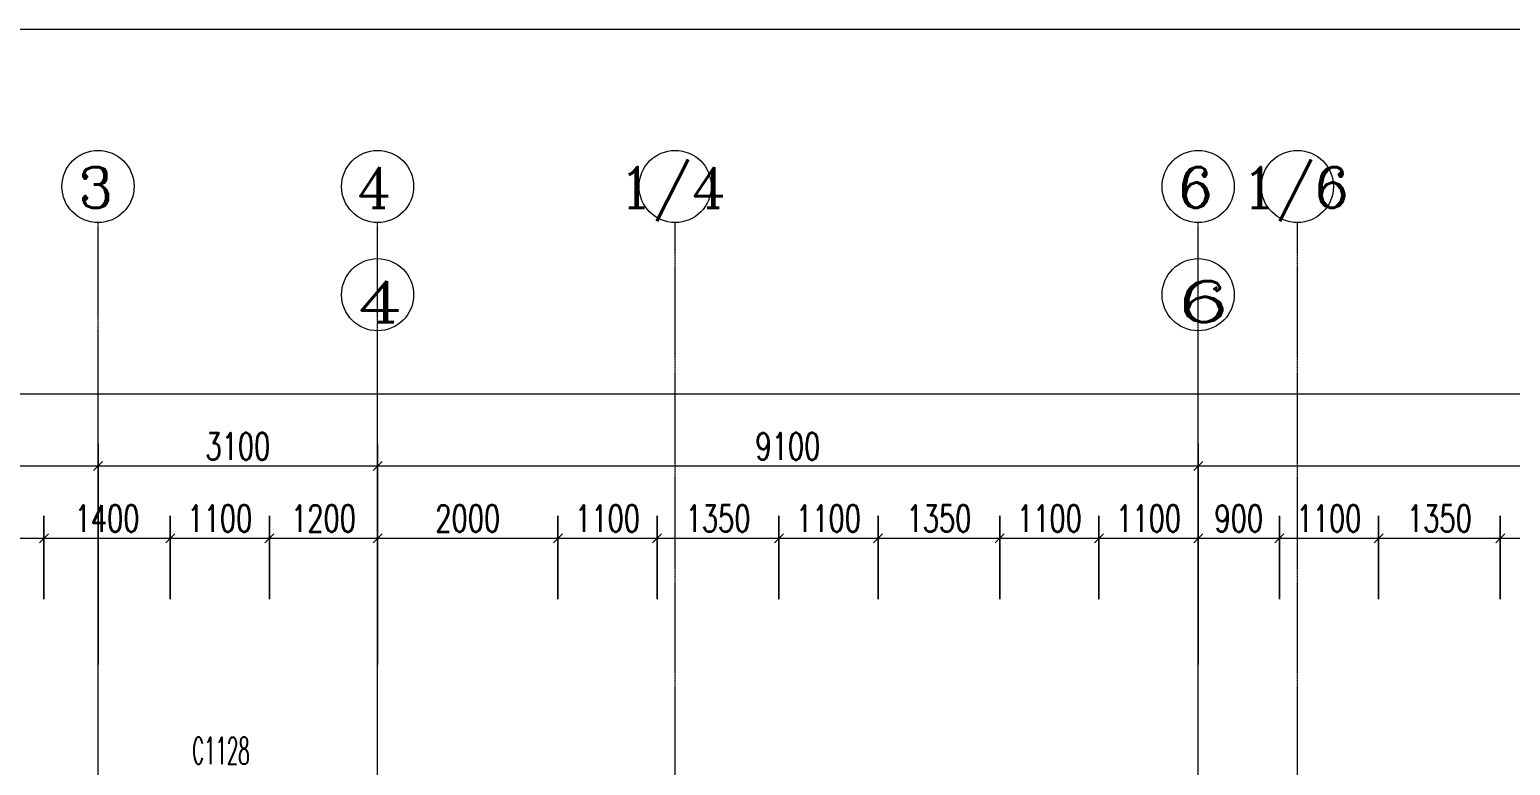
# Model space of a CAD drawing. Header units: millimetres. Extents: x -17321 to 106270, y -22341 to 35329.
# Drawn here: x 9641 to 26062, y 27173 to 35329 of the extents above; entities that cross this region are included whole.
import ezdxf

# ---------------------------------------------------------------- set-up
doc = ezdxf.new("R2010")
doc.units = ezdxf.units.MM
doc.linetypes.add('IMPORT-DOTE _2_', pattern=[0])
doc.linetypes.add('轴网线', pattern=[22.24, 12.7, -3.18, 3.18, -3.18])
for name, color, linetype, lineweight in [('AXIS', 85, 'Continuous', 9), ('AXIS_TEXT', 250, 'Continuous', 9), ('DOTE', 157, 'IMPORT-DOTE _2_', 9), ('PUB_TITLE', 4, 'Continuous', 9), ('S-GRID', 1, 'Continuous', 13), ('S-GRID-IDEN', 1, 'Continuous', 18), ('WINDOW_TEXT', 250, 'Continuous', 9), ('记者站1205_t3_2__3F导出_dwg', 8, 'Continuous', 9)]:
    doc.layers.add(name, color=color, linetype=linetype, lineweight=lineweight)
doc.styles.add('Complex_16', font='complex_.ttf', dxfattribs={"height": 450})
doc.styles.add('Complex_3', font='complex_.ttf', dxfattribs={"width": 1.5, "height": 452.54834})
doc.styles.add('Complex_4', font='complex_.ttf', dxfattribs={"width": 1.3125, "height": 452.54834})
doc.styles.add('Simplex', font='simplex_.ttf', dxfattribs={"width": 0.494118, "height": 297.5})
doc.styles.add('Simplex_2', font='simplex_.ttf', dxfattribs={"width": 0.706, "height": 297.5})

# ---------------------------------------------------------------- blocks, each defined once
blk = doc.blocks.new('记者站1205_t3_2__3F导出_dwg__ArchTick-1307849-建模-三层平面图')
at = {"layer": 'AXIS'}
blk.add_line((-0.5, -0.5), (0.5, 0.5), dxfattribs=at)
blk = doc.blocks.new('记者站1205_t3_2__3F导出_dwg-1307846-建模-三层平面图')
at = {"layer": 'AXIS'}
for p, q in [((2579387, 460054), (2579387, 464054)), ((2582487, 460054), (2582487, 464054)), ((2591587, 460054), (2591587, 464054)), ((2568457, 463354), (2656987, 463354))]:
    blk.add_line(p, q, dxfattribs=at)
at = {"layer": 'AXIS', "flags": 128}
for points in [[(2579387, 462804), (2579387, 460354)], [(2582487, 462804), (2582487, 460354)], [(2591587, 462804), (2591587, 460354)], [(2578787, 462004), (2578787, 461079)], [(2580187, 462004), (2580187, 461079)], [(2581287, 462004), (2581287, 461079)], [(2582487, 462004), (2582487, 461079)], [(2584487, 462004), (2584487, 461079)], [(2585587, 462004), (2585587, 461079)], [(2586937, 462004), (2586937, 461079)], [(2588037, 462004), (2588037, 461079)], [(2589387, 462004), (2589387, 461079)], [(2590487, 462004), (2590487, 461079)], [(2591587, 462004), (2591587, 461079)], [(2592487, 462004), (2592487, 461079)], [(2593587, 462004), (2593587, 461079)], [(2594937, 462004), (2594937, 461079)]]:
    blk.add_lwpolyline(points, close=True, dxfattribs=at)
for points in [[(2656987, 462554), (2649387, 462554), (2643487, 462554), (2634487, 462554), (2626487, 462554), (2619787, 462554), (2606187, 462554), (2599587, 462554), (2591587, 462554), (2582487, 462554), (2579387, 462554), (2568987, 462554), (2569087, 462554)], [(2577687, 461754), (2578787, 461754), (2580187, 461754), (2581287, 461754), (2582487, 461754), (2584487, 461754), (2585587, 461754), (2586937, 461754), (2588037, 461754), (2589387, 461754), (2590487, 461754), (2591587, 461754), (2592487, 461754), (2593587, 461754), (2594937, 461754), (2596037, 461754)]]:
    blk.add_lwpolyline(points, dxfattribs=at)
at = {"layer": 'AXIS'}
for centre in [(2582487, 464454), (2591587, 464454)]:
    blk.add_circle(centre, 400, dxfattribs=at)
at = {"layer": 'DOTE', "linetype": 'Continuous'}
for p, q in [((2579387, 458564), (2579387, 460054)), ((2582487, 443264), (2582487, 460054)), ((2591587, 443264), (2591587, 460054))]:
    blk.add_line(p, q, dxfattribs=at)
at = {"layer": 'PUB_TITLE', "flags": 128}
blk.add_lwpolyline([(2551665, 409993), (2674265, 409993), (2674265, 467393), (2551665, 467393)], close=True, dxfattribs=at)
at = {"xscale": 100, "yscale": 100, "zscale": 100}
for p in [(2579387, 462554), (2582487, 462554), (2591587, 462554), (2578787, 461754), (2580187, 461754), (2581287, 461754), (2582487, 461754), (2584487, 461754), (2585587, 461754), (2586937, 461754), (2588037, 461754), (2589387, 461754), (2590487, 461754), (2591587, 461754), (2592487, 461754), (2593587, 461754), (2594937, 461754)]:
    blk.add_blockref('记者站1205_t3_2__3F导出_dwg__ArchTick-1307849-建模-三层平面图', p, dxfattribs=at)
at = {"xscale": 100, "yscale": 100, "zscale": 100, "rotation": 180}
for p in [(2579387, 462554), (2582487, 462554), (2591587, 462554), (2578787, 461754), (2580187, 461754), (2581287, 461754), (2582487, 461754), (2584487, 461754), (2585587, 461754), (2586937, 461754), (2588037, 461754), (2589387, 461754), (2590487, 461754), (2591587, 461754), (2592487, 461754), (2593587, 461754), (2594937, 461754)]:
    blk.add_blockref('记者站1205_t3_2__3F导出_dwg__ArchTick-1307849-建模-三层平面图', p, dxfattribs=at)
at = {"layer": 'AXIS', "color": 7, "char_height": 297.5, "attachment_point": 2, "line_spacing_factor": 1.125731, "style": 'Simplex_2'}
for s, insert, width in [('3100', (2580937, 462923), 871.28), ('9100', (2587037, 462923), 871.28), ('1400', (2579487, 462123), 871.28), ('1100', (2580737, 462123), 824.67), ('1200', (2581887, 462123), 871.28), ('2000', (2583487, 462123), 917.9), ('1100', (2585037, 462123), 824.67), ('1350', (2586262, 462123), 871.28), ('1100', (2587487, 462123), 824.67), ('1350', (2588712, 462123), 871.28), ('1100', (2589937, 462123), 824.67), ('1100', (2591037, 462123), 824.67), ('900', (2592037, 462123), 688.42), ('1100', (2593037, 462123), 824.67), ('1350', (2594262, 462123), 871.28)]:
    blk.add_mtext(s, dxfattribs=dict(at, insert=insert, width=width))
at = {"layer": 'AXIS_TEXT', "color": 7, "char_height": 452.55, "attachment_point": 1, "line_spacing_factor": 1.141342}
for s, insert, width, style in [('\\fComplex|b0|i0|c134|p2|;\\W1.3125;4', (2582260, 464604), 700.75, 'Complex_4'), ('\\fComplex|b0|i0|c134|p2|;\\W1.5;6', (2591360, 464604), 766.45, 'Complex_3')]:
    blk.add_mtext(s, dxfattribs=dict(at, insert=insert, width=width, style=style))
at = {"layer": 'WINDOW_TEXT', "color": 3, "insert": (2580432, 459548), "char_height": 297.5, "width": 785.23, "attachment_point": 1, "line_spacing_factor": 1.125731, "style": 'Simplex'}
blk.add_mtext('C1128', dxfattribs=at)
blk = doc.blocks.new('轴网 - 宽度系数 1-579523-建模-三层平面图')
at = {"layer": 'S-GRID-IDEN'}
blk.add_circle((0, 0), 4, dxfattribs=at)

msp = doc.modelspace()

# ---------------------------------------------------------------- linework, layer by layer
at = {"layer": 'S-GRID', "linetype": '轴网线'}
for p, q in [((10400, 11200), (10400, 33190)), ((13500, 11200), (13500, 33190)), ((16800, 18700), (16800, 33190)), ((22600, 11200), (22600, 33190)), ((23700, 18700), (23700, 33190))]:
    msp.add_line(p, q, dxfattribs=at)

# ---------------------------------------------------------------- block references
at = {"layer": 'S-GRID-IDEN', "xscale": 99.99999999999991, "yscale": 99.99999999999991, "zscale": 99.99999999999991}
for p in [(10400, 33590), (13500, 33590), (16800, 33590), (22600, 33590), (23700, 33590)]:
    msp.add_blockref('轴网 - 宽度系数 1-579523-建模-三层平面图', p, dxfattribs=at)
at = {"layer": '记者站1205_t3_2__3F导出_dwg', "color": 4}
msp.add_blockref('记者站1205_t3_2__3F导出_dwg-1307846-建模-三层平面图', (-2568987, -432064), dxfattribs=at)

# ---------------------------------------------------------------- texts
at = {"layer": 'S-GRID-IDEN', "lineweight": 13, "char_height": 450, "attachment_point": 1, "style": 'Complex_16'}
for s, insert, width in [('1/4', (16171, 33805), 1515.19), ('1/6', (23081, 33805), 1491.14), ('\\fComplex|b0|i0|c134|p2|;3', (10181, 33805), 521.1), ('\\fComplex|b0|i0|c134|p2|;4', (13271, 33805), 545.15), ('\\fComplex|b0|i0|c134|p2|;6', (22381, 33805), 521.1)]:
    msp.add_mtext(s, dxfattribs=dict(at, insert=insert, width=width))

doc.saveas('drawing.dxf')
